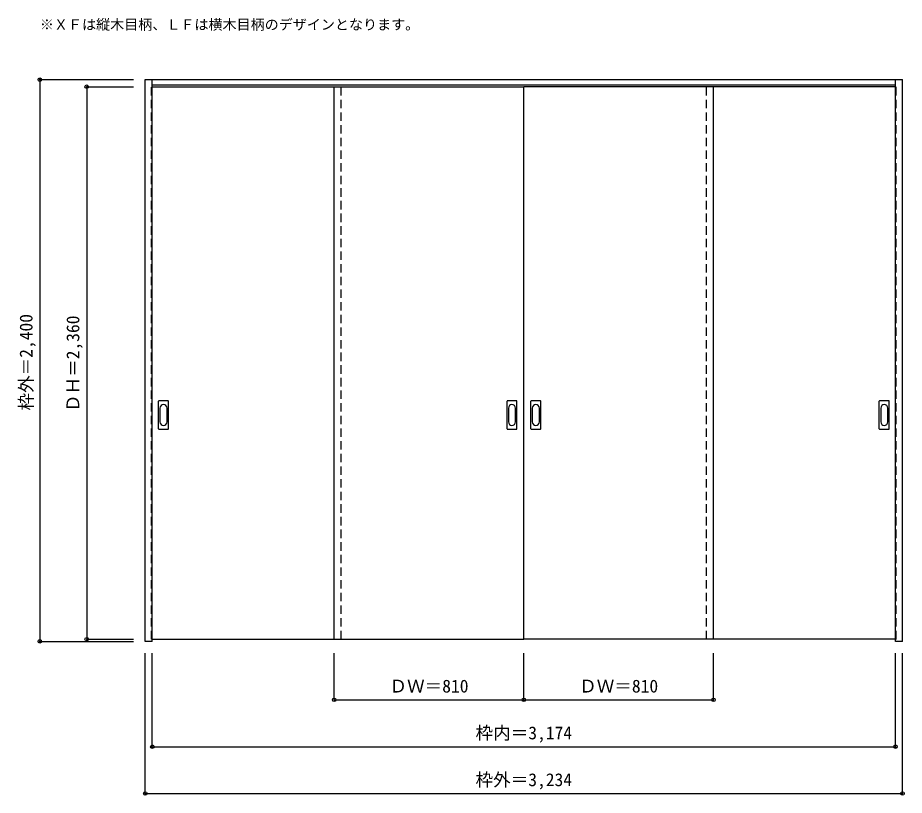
# Model space of a CAD drawing. Units: millimetres, scale not verified. Extents: x -1924 to 1862, y -1453 to 1869.
import ezdxf
from ezdxf.enums import TextEntityAlignment as Align

# ---------------------------------------------------------------- set-up
doc = ezdxf.new("R2010")
doc.units = ezdxf.units.MM
doc.header["$LTSCALE"] = 30
doc.header["$PDMODE"] = 32
doc.header["$PDSIZE"] = 15
doc.linetypes.add('DASHED1', pattern=[1.8, 1.2, -0.6])
for name, color, linetype in [('0-0', 3, 'Continuous'), ('0-1_寸法', 7, 'Continuous'), ('0-2_文字', 7, 'Continuous')]:
    doc.layers.add(name, color=color, linetype=linetype)
doc.styles.add('ＭＳ ゴシック', font='')
doc.styles.get('ＭＳ ゴシック').set_extended_font_data('MS Gothic')

msp = doc.modelspace()

# ---------------------------------------------------------------- linework, layer by layer
at = {"layer": '0-0'}
for p, q in [((-1379.2, -795.13), (-1379.2, 1604.87)), ((-1379.2, 1604.87), (1854.8, 1604.87)), ((-1349.2, -795.13), (-1349.2, 1604.87)), ((1824.8, -795.13), (1824.8, 1604.87)), ((1854.8, -795.13), (1854.8, 1604.87)), ((-1349.2, 1581.87), (1824.8, 1581.87)), ((-1349.2, 1574.37), (237.8, 1574.37)), ((-572.2, -785.63), (-572.2, 1574.37)), ((1824.8, 1574.37), (237.8, 1574.37)), ((237.8, -785.63), (237.8, 1574.37)), ((1047.8, -785.63), (1047.8, 1574.37)), ((-1322.2, 112.37), (-1322.2, 231.37)), ((-1281.7, 232.87), (-1320.7, 232.87)), ((-1280.2, 112.37), (-1280.2, 231.37)), ((165.8, 112.37), (165.8, 231.37)), ((206.3, 232.87), (167.3, 232.87)), ((207.8, 112.37), (207.8, 231.37)), ((267.8, 112.37), (267.8, 231.37)), ((308.3, 232.87), (269.3, 232.87)), ((309.8, 112.37), (309.8, 231.37)), ((1755.8, 112.37), (1755.8, 231.37)), ((1796.3, 232.87), (1757.3, 232.87)), ((1797.8, 112.37), (1797.8, 231.37)), ((-1320.7, 110.87), (-1281.7, 110.87)), ((167.3, 110.87), (206.3, 110.87)), ((269.3, 110.87), (308.3, 110.87)), ((1757.3, 110.87), (1796.3, 110.87)), ((-1349.2, -785.63), (237.8, -785.63)), ((1824.8, -785.63), (237.8, -785.63)), ((-1349.2, -795.13), (-1379.2, -795.13)), ((1854.8, -795.13), (1824.8, -795.13))]:
    msp.add_line(p, q, dxfattribs=at)
at = {"layer": '0-0', "color": 4, "linetype": 'DASHED1'}
for p, q in [((-1352.2, -785.63), (-1352.2, 1574.37)), ((-1352.2, 1574.37), (-1349.2, 1574.37)), ((-542.2, -785.63), (-542.2, 1574.37)), ((1017.8, -785.63), (1017.8, 1574.37)), ((1824.8, 1574.37), (1827.8, 1574.37)), ((1827.8, -785.63), (1827.8, 1574.37)), ((-1352.2, -785.63), (-1349.2, -785.63)), ((1824.8, -785.63), (1827.8, -785.63))]:
    msp.add_line(p, q, dxfattribs=at)
at = {"layer": '0-0', "color": 7}
for p, q in [((-1316.2, 201.47), (-1316.2, 142.27)), ((-1286.2, 142.27), (-1286.2, 201.47)), ((171.8, 201.47), (171.8, 142.27)), ((201.8, 142.27), (201.8, 201.47)), ((273.8, 201.47), (273.8, 142.27)), ((303.8, 142.27), (303.8, 201.47)), ((1761.8, 201.47), (1761.8, 142.27)), ((1791.8, 142.27), (1791.8, 201.47))]:
    msp.add_line(p, q, dxfattribs=at)
at = {"layer": '0-0'}
for centre, start, end in [((-1320.7, 231.37), 90, 180), ((-1281.7, 231.37), 0, 90), ((167.3, 231.37), 90, 180), ((206.3, 231.37), 0, 90), ((269.3, 231.37), 90, 180), ((308.3, 231.37), 0, 90), ((1757.3, 231.37), 90, 180), ((1796.3, 231.37), 0, 90), ((-1320.7, 112.37), 180, 270), ((-1281.7, 112.37), 270, 0), ((167.3, 112.37), 180, 270), ((206.3, 112.37), 270, 0), ((269.3, 112.37), 180, 270), ((308.3, 112.37), 270, 0), ((1757.3, 112.37), 180, 270), ((1796.3, 112.37), 270, 0)]:
    msp.add_arc(centre, 1.5, start, end, dxfattribs=at)
at = {"layer": '0-0', "color": 7}
for centre, start, end in [((-1301.2, 201.47), 0, 180), ((186.8, 201.47), 0, 180), ((288.8, 201.47), 0, 180), ((1776.8, 201.47), 0, 180), ((-1301.2, 142.27), 180, 0), ((186.8, 142.27), 180, 0), ((288.8, 142.27), 180, 0), ((1776.8, 142.27), 180, 0)]:
    msp.add_arc(centre, 15, start, end, dxfattribs=at)
at = {"layer": '0-1_寸法', "color": 4}
for p, q in [((-1829.2, 1604.87), (-1829.2, -795.13)), ((-1829.2, 1604.87), (-1429.2, 1604.87)), ((-1629.2, 1574.37), (-1429.2, 1574.37)), ((-1629.2, 1574.37), (-1629.2, -785.63)), ((-1629.2, -785.63), (-1429.2, -785.63)), ((-1829.2, -795.13), (-1429.2, -795.13)), ((-1379.2, -1445.13), (-1379.2, -845.13)), ((-1349.2, -1245.13), (-1349.2, -845.13)), ((-572.2, -1045.13), (-572.2, -845.13)), ((237.8, -1045.13), (237.8, -845.13)), ((1047.8, -1045.13), (1047.8, -845.13)), ((1824.8, -1245.13), (1824.8, -845.13)), ((1854.8, -1445.13), (1854.8, -845.13)), ((-572.2, -1045.13), (1047.8, -1045.13)), ((-1349.2, -1245.13), (1824.8, -1245.13)), ((-1379.2, -1445.13), (1854.8, -1445.13))]:
    msp.add_line(p, q, dxfattribs=at)
at = {"layer": '0-1_寸法'}
for p in [(-1829.2, 1604.87), (-1629.2, 1574.37), (-1829.2, -795.13), (-1629.2, -785.63), (-572.2, -1045.13), (237.8, -1045.13), (1047.8, -1045.13), (-1349.2, -1245.13), (1824.8, -1245.13), (-1379.2, -1445.13), (1854.8, -1445.13)]:
    msp.add_point(p, dxfattribs=at)

# ---------------------------------------------------------------- texts
at = {"layer": '0-1_寸法', "style": 'ＭＳ ゴシック'}
for s, p in [('枠外＝2,400', (-1844.2, 191.37)), ('ＤＨ＝2,360', (-1644.2, 184.87))]:
    msp.add_text(s, height=54.99, rotation=90, dxfattribs=at).set_placement(p, align=Align.BOTTOM_LEFT)
for s, p in [('ＤＷ＝810', (-335.95, -1030.13)), ('ＤＷ＝810', (474.05, -1030.13)), ('枠内＝3,174', (31.55, -1230.13)), ('枠外＝3,234', (31.55, -1430.13))]:
    msp.add_text(s, height=54.99, dxfattribs=at).set_placement(p, align=Align.BOTTOM_LEFT)
at = {"layer": '0-2_文字', "style": 'ＭＳ ゴシック'}
msp.add_text('※ＸＦは縦木目柄、ＬＦは横木目柄のデザインとなります。', height=43.99, dxfattribs=at).set_placement((-1829.2, 1804.87), align=Align.BOTTOM_LEFT)

doc.saveas('drawing.dxf')
